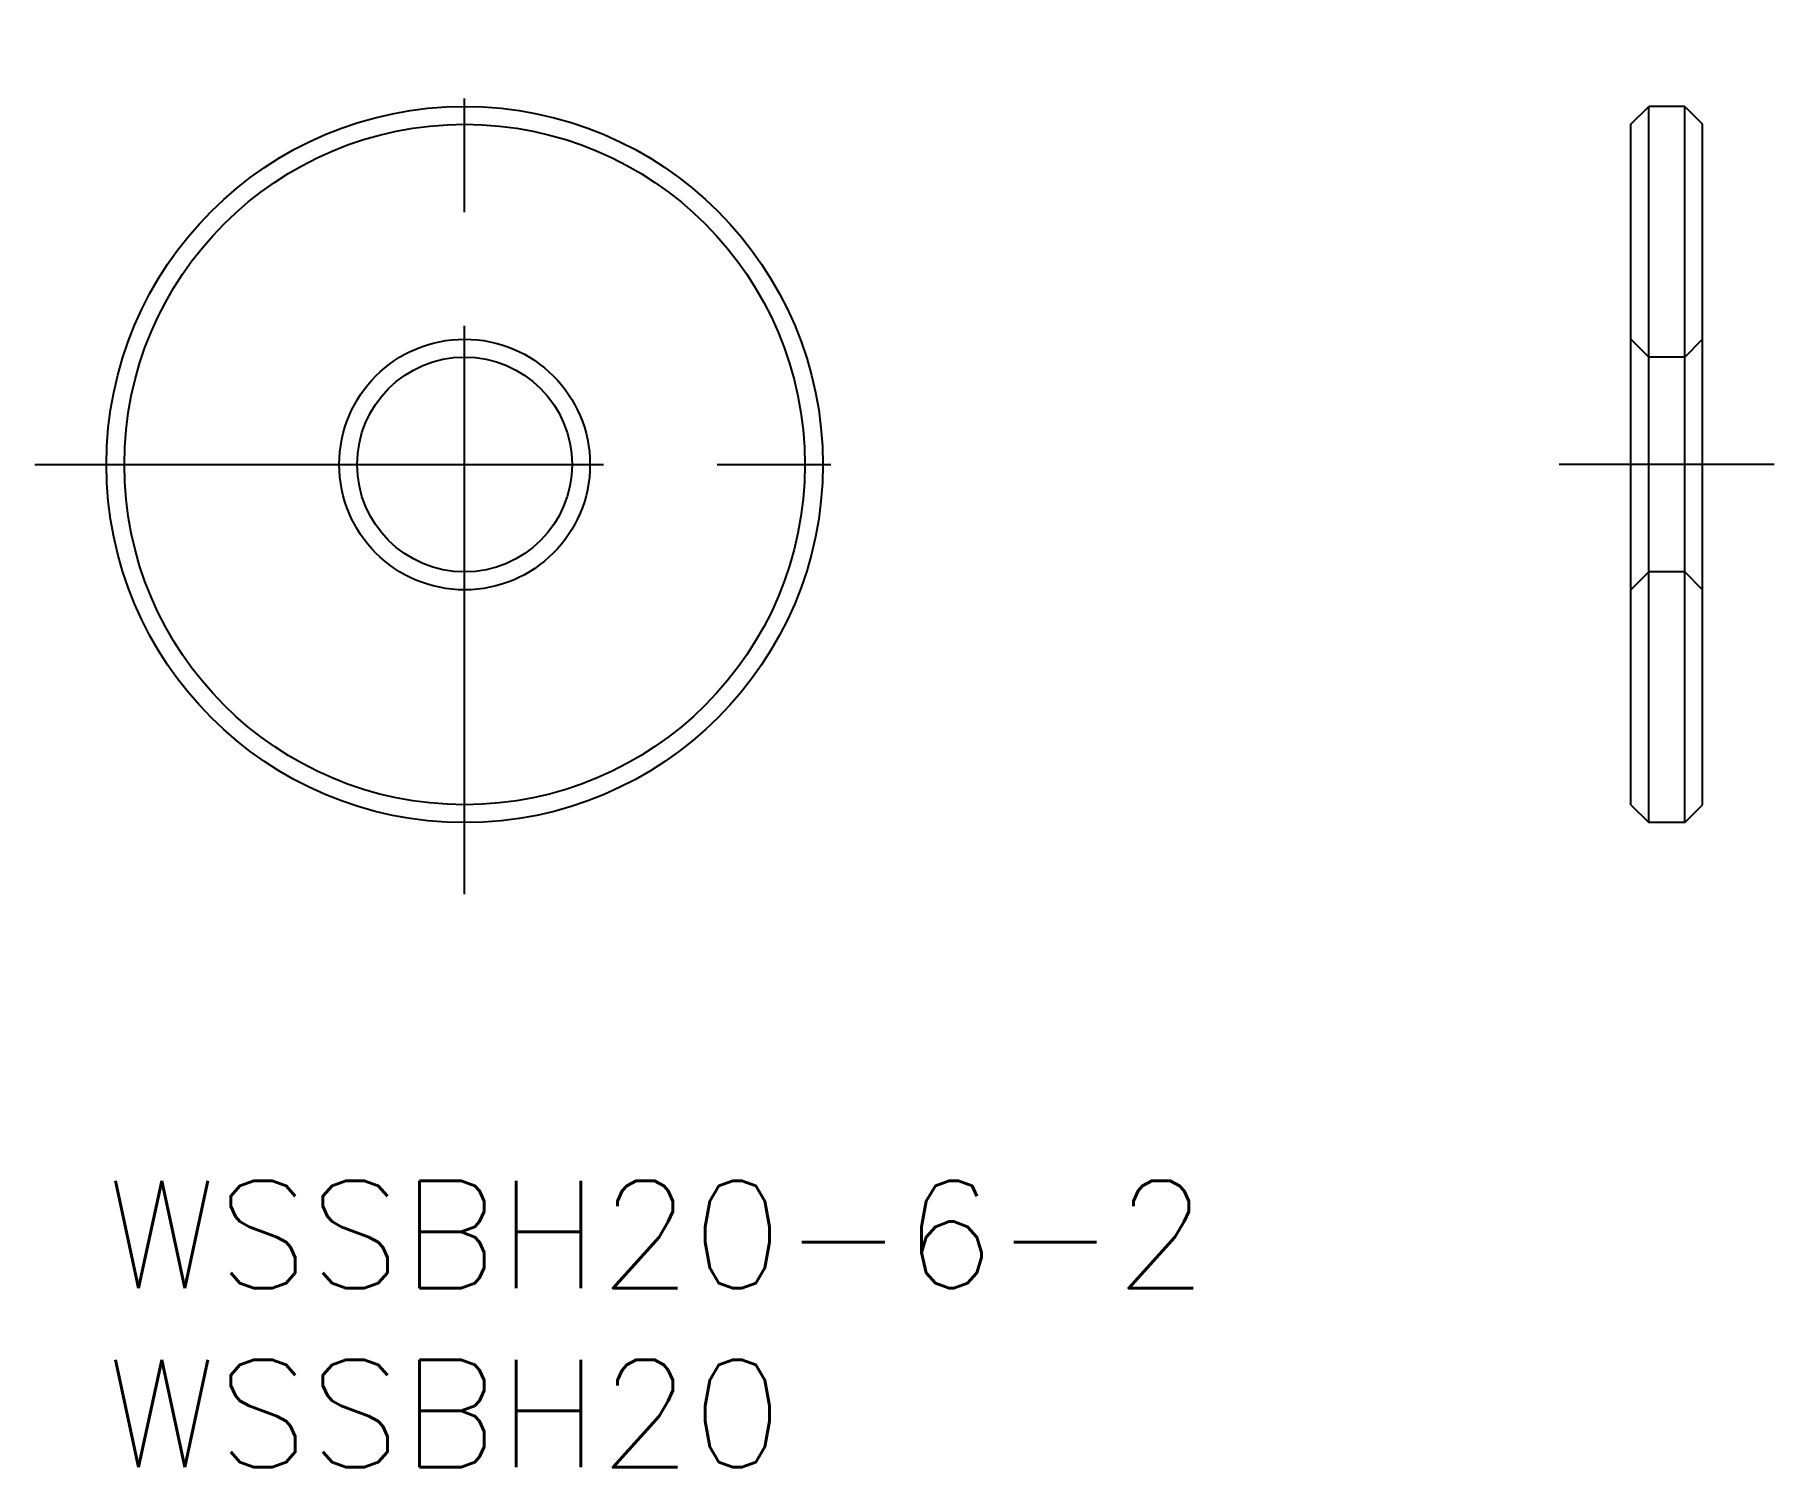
# Model space of a CAD drawing. Extents: x -2 to 46.6, y -8 to 32.
import ezdxf

# ---------------------------------------------------------------- set-up
doc = ezdxf.new("R2010")
doc.units = 0
doc.header["$LTSCALE"] = 0.5
doc.linetypes.add('CENTER', pattern=[50.8, 31.75, -6.35, 6.35, -6.35])
doc.linetypes.add('DASHED', pattern=[19.05, 12.7, -6.35])
for name, color, linetype in [('MSM_CENTER', 1, 'CENTER'), ('MSM_CONTINUOUS', 7, 'CONTINUOUS'), ('MSM_DASHED', 4, 'DASHED'), ('MSM_PART_NUMBER', 7, 'CONTINUOUS')]:
    doc.layers.add(name, color=color, linetype=linetype)
doc.styles.get("Standard").update_dxf_attribs({"font": 'txt.shx', "height": 2, "bigfont": 'bigfont.shx'})

# ---------------------------------------------------------------- blocks, each defined once
blk = doc.blocks.new('*U12')
at = {"layer": 'MSM_PART_NUMBER'}
blk.add_text('WSSBH20-6-2', height=3, dxfattribs=at).set_placement((0, -3))
blk = doc.blocks.new('*U13')
at = {"layer": 'MSM_PART_NUMBER'}
blk.add_text('WSSBH20', height=3, dxfattribs=at).set_placement((0, -8))

msp = doc.modelspace()

# ---------------------------------------------------------------- linework, layer by layer
at = {"layer": 'MSM_CENTER'}
for p, q in [((10, 8), (10, 32)), ((-2, 20), (22, 20)), ((46.561, 20), (40.561, 20))]:
    msp.add_line(p, q, dxfattribs=at)
at = {"layer": 'MSM_CONTINUOUS'}
for p, q in [((42.561, 29.5), (43.061, 30)), ((43.061, 10), (43.061, 30)), ((44.061, 30), (43.061, 30)), ((44.061, 10), (44.061, 30)), ((44.061, 30), (44.561, 29.5)), ((42.561, 10.5), (42.561, 29.5)), ((44.561, 10.5), (44.561, 29.5)), ((42.561, 10.5), (43.061, 10)), ((44.061, 10), (44.561, 10.5)), ((44.061, 10), (43.061, 10))]:
    msp.add_line(p, q, dxfattribs=at)
for radius in [10, 9.5, 3.5, 3]:
    msp.add_circle((10, 20), radius, dxfattribs=at)
at = {"layer": 'MSM_DASHED'}
for p, q in [((42.561, 23.5), (43.061, 23)), ((44.061, 23), (44.561, 23.5)), ((44.061, 23), (43.061, 23)), ((42.561, 16.5), (43.061, 17)), ((44.061, 17), (43.061, 17)), ((44.061, 17), (44.561, 16.5))]:
    msp.add_line(p, q, dxfattribs=at)

# ---------------------------------------------------------------- block references
at = {"layer": 'MSM_CONTINUOUS'}
for name in ['*U12', '*U13']:
    msp.add_blockref(name, (0, 0), dxfattribs=at)

doc.saveas('drawing.dxf')
